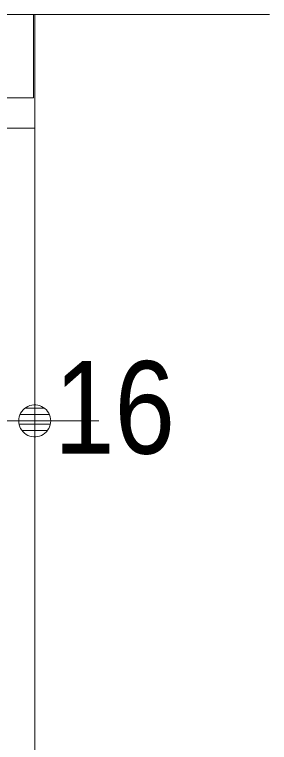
# Model space of a CAD drawing. Units: millimetres, scale not verified. Extents: x -6062 to 6062, y -3045 to 3045.
# Drawn here: x -2111.5 to -2010.3, y 61.6 to 350 of the extents above; entities that cross this region are included whole.
import ezdxf
from ezdxf.enums import TextEntityAlignment as Align

# ---------------------------------------------------------------- set-up
doc = ezdxf.new("R2010")
doc.units = ezdxf.units.MM
doc.header["$LTSCALE"] = 20
for name, color, linetype, lineweight in [('0-0_3一般', 7, 'Continuous', 9), ('0-2_0', 7, 'Continuous', 9), ('0-4_2寸法-2', 7, 'Continuous', 9)]:
    doc.layers.add(name, color=color, linetype=linetype, lineweight=lineweight)
doc.styles.add('ＭＳ Ｐゴシック', font='')
doc.styles.get('ＭＳ Ｐゴシック').set_extended_font_data('MS PGothic')

# ---------------------------------------------------------------- blocks, each defined once
blk = doc.blocks.new('_Dot')
at = {"layer": '0-2_0'}
for p, q in [((7.99, 6), (-7.99, 6)), ((-10, 0), (-20, 0)), ((9.78, 2), (-9.78, 2)), ((9.16, -3.98), (-9.16, -3.98)), ((6, -7.98), (-6, -7.98))]:
    blk.add_line(p, q, dxfattribs=at)
for points in [[(10, 0), (9.92, 1.25), (9.69, 2.49), (9.3, 3.68), (8.76, 4.82), (8.09, 5.88), (7.29, 6.85), (6.37, 7.71), (5.36, 8.44), (4.26, 9.05), (3.09, 9.51), (1.87, 9.82), (0.63, 9.98), (-0.63, 9.98), (-1.87, 9.82), (-3.09, 9.51), (-4.26, 9.05), (-5.36, 8.44), (-6.37, 7.71), (-7.29, 6.85), (-8.09, 5.88), (-8.76, 4.82), (-9.3, 3.68), (-9.69, 2.49), (-9.92, 1.25), (-10, 0), (0, 0)], [(-10, 0), (-9.92, -1.25), (-9.69, -2.49), (-9.3, -3.68), (-8.76, -4.82), (-8.09, -5.88), (-7.29, -6.85), (-6.37, -7.71), (-5.36, -8.44), (-4.26, -9.05), (-3.09, -9.51), (-1.87, -9.82), (-0.63, -9.98), (0.63, -9.98), (1.87, -9.82), (3.09, -9.51), (4.26, -9.05), (5.36, -8.44), (6.37, -7.71), (7.29, -6.85), (8.09, -5.88), (8.76, -4.82), (9.3, -3.68), (9.69, -2.49), (9.92, -1.25), (10, 0), (0, 0)]]:
    blk.add_lwpolyline(points, close=True, dxfattribs=at)
blk = doc.blocks.new('グループ-41')
at = {"layer": '0-0_3一般'}
for p, q in [((-55696.5, 7000), (-4456.5, 7000)), ((-6320, 7000), (-6320, -40000))]:
    blk.add_line(p, q, dxfattribs=at)
blk = doc.blocks.new('グループ-42')
at = {"layer": '0-0_3一般'}
for p, q in [((-6330, 6340), (-54000, 6340)), ((-6320, 6100), (-6320, -39740))]:
    blk.add_line(p, q, dxfattribs=at)
for points in [[(-53990, 7000), (-6330, 7000), (-6330, 6340)], [(-30320, -39740), (-30320, 6100), (-6320, 6100)]]:
    blk.add_lwpolyline(points, dxfattribs=at)
blk = doc.blocks.new('グループ-43')
at = {"layer": '0-0_3一般'}
for name in ['グループ-41', 'グループ-42']:
    blk.add_blockref(name, (0, 0), dxfattribs=at)

msp = doc.modelspace()

# ---------------------------------------------------------------- linework, layer by layer
at = {"layer": '0-4_2寸法-2'}
for p, q in [((-2103.5, 209), (-2103.3, 209)), ((-2103.5, 189), (-2119.5, 189)), ((-2090.79, 189), (-2078.08, 189))]:
    msp.add_line(p, q, dxfattribs=at)

# ---------------------------------------------------------------- block references
at = {"layer": '0-0_3一般', "xscale": 0.05, "yscale": 0.05}
msp.add_blockref('グループ-43', (-1787.5, 0), dxfattribs=at)
at = {"layer": '0-4_2寸法-2', "xscale": 0.6356201, "yscale": 0.6356201, "rotation": 180}
msp.add_blockref('_Dot', (-2103.5, 189), dxfattribs=at)

# ---------------------------------------------------------------- texts
at = {"layer": '0-4_2寸法-2', "style": 'ＭＳ Ｐゴシック', "width": 0.9}
msp.add_text('16', height=36.66, dxfattribs=at).set_placement((-2095.82, 165.03), align=Align.BOTTOM_LEFT)

doc.saveas('drawing.dxf')
